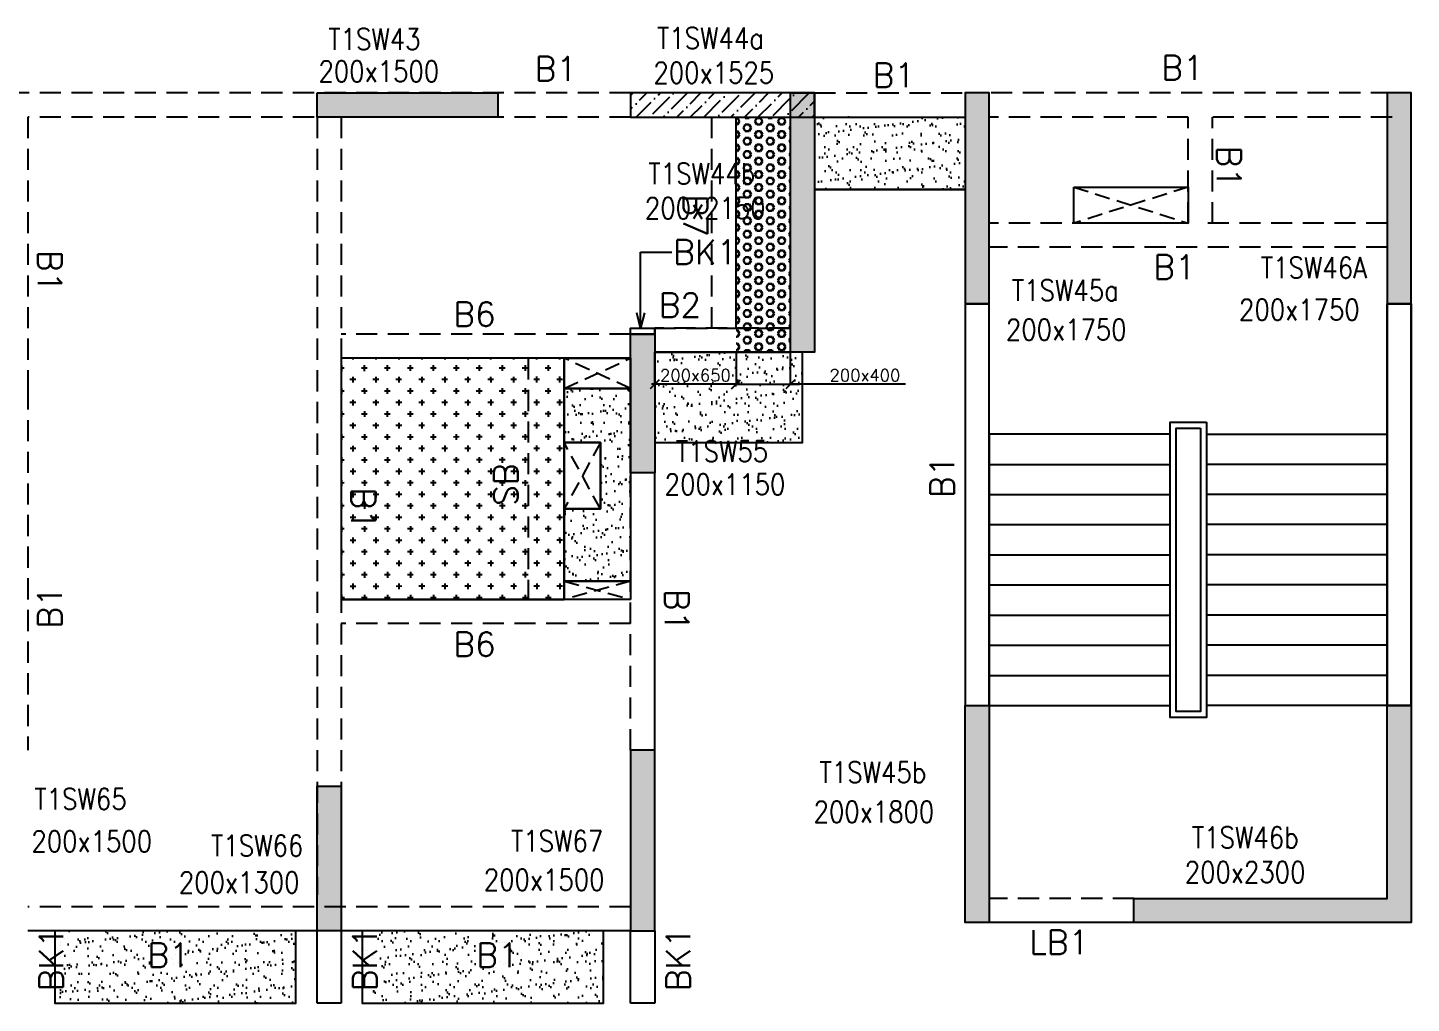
# Model space of a CAD drawing. Header units: millimetres. Extents: x 1078357 to 2594950, y -5122486 to -4636555.
# Drawn here: x 1361076 to 1372551, y -4673310 to -4665218 of the extents above; entities that cross this region are included whole.
import ezdxf

# ---------------------------------------------------------------- set-up
doc = ezdxf.new("R2010")
doc.units = ezdxf.units.MM
doc.header["$PDMODE"] = 35
for name, pattern in [('CONTINOUS', [0]), ('HIDDEN', [0.375, 0.25, -0.125]), ('New Retail block$0$CONTINOUS', [0])]:
    doc.linetypes.add(name, pattern=pattern)
doc.layers.get('0').update_dxf_attribs({"lineweight": 0})
doc.layers.get('Defpoints').update_dxf_attribs({"lineweight": 0})
for name, color, linetype, lineweight in [('A-_ANOTDIMA_D-', 6, 'Continuous', 13), ('COL. NO.', 30, 'Continuous', 25), ('COL. SIZE', 7, 'Continuous', 25), ('DIM', 9, 'Continuous', 25), ('HATCH', 8, 'Continuous', 30)]:
    doc.layers.add(name, color=color, linetype=linetype, lineweight=lineweight)
for name, color, linetype in [('B-200x325', 201, 'HIDDEN'), ('B-200x400', 44, 'HIDDEN'), ('DROP SLAB', 8, 'Continuous'), ('NON STR. RCC WALL', 6, 'Continuous'), ('S-BEAM', 3, 'HIDDEN'), ('S-BEAM NO.', 6, 'Continuous'), ('S-COLUM_STOP', 12, 'Continuous'), ('S-COLUMN', 1, 'Continuous'), ('S-CUTOUT', 8, 'HIDDEN'), ('S-SLAB-PROJECTION', 54, 'New Retail block$0$CONTINOUS'), ('S-STAIR', 31, 'Continuous'), ('SLAB FOLD', 8, 'Continuous')]:
    doc.layers.add(name, color=color, linetype=linetype)
doc.styles.add('Roman', font='romans')
doc.styles.add('ROMANS', font='romans.shx', dxfattribs={"width": 0.85})
doc.dimstyles.new('HARESH', dxfattribs={"dimtxt": 150, "dimasz": 75, "dimexe": 0, "dimexo": 0, "dimgap": 25, "dimtad": 1, "dimdec": 0, "dimdsep": 46, "dimtxsty": 'Roman', "dimblk": 'OBLIQUE', "dimcen": 225, "dimdle": 25, "dimclrd": 2, "dimclre": 2, "dimclrt": 7, "dimadec": 8, "dimazin": 1, "dimtfac": 1, "dimtdec": 0, "dimtmove": 0, "dimatfit": 0, "dimfxl": 1, "dimlwd": -1, "dimlwe": -1, "dimarcsym": 0})

# ---------------------------------------------------------------- blocks, each defined once
blk = doc.blocks.new('_Oblique')
at = {"color": 0, "linetype": 'ByBlock', "lineweight": -2}
blk.add_line((-0.5, -0.5), (0.5, 0.5), dxfattribs=at)
blk = doc.blocks.new('*D1161')
at = {"layer": 'Defpoints', "color": 0, "ltscale": 700, "transparency": 16777216}
for p in [(1366951, -4667910, 0), (1367401, -4667910, 0), (1367401, -4668176)]:
    blk.add_point(p, dxfattribs=at)
at = {"layer": 'DIM', "color": 2, "ltscale": 700, "transparency": 16777216}
for p, q in [((1366951, -4667910), (1366951, -4668176)), ((1367401, -4667910), (1367401, -4668176)), ((1366951, -4668176), (1366876, -4668176)), ((1366951, -4668176), (1367401, -4668176)), ((1366951, -4668176), (1367401, -4668176)), ((1367401, -4668176), (1367476, -4668176)), ((1368357, -4668176), (1367401, -4668176))]:
    blk.add_line(p, q, dxfattribs=at)
at = {"layer": 'DIM', "color": 2, "ltscale": 700, "transparency": 16777216, "xscale": 75, "yscale": 75, "zscale": 75}
blk.add_blockref('_Oblique', (1366951, -4668176), dxfattribs=at)
at = {"layer": 'DIM', "color": 2, "ltscale": 700, "transparency": 16777216, "xscale": 75, "yscale": 75, "zscale": 75, "rotation": 180}
blk.add_blockref('_Oblique', (1367401, -4668176), dxfattribs=at)
at = {"layer": 'DIM', "color": 7, "ltscale": 700, "transparency": 16777216, "insert": (1368020, -4668101), "char_height": 150, "attachment_point": 5, "style": 'Roman'}
blk.add_mtext('{\\H0.666667x;200x400}', dxfattribs=at)
blk = doc.blocks.new('*D1162')
at = {"layer": 'Defpoints', "color": 0, "ltscale": 700, "transparency": 16777216}
for p in [(1366276, -4667910, 0), (1366951, -4667910), (1366276, -4668176)]:
    blk.add_point(p, dxfattribs=at)
at = {"layer": 'DIM', "color": 2, "ltscale": 700, "transparency": 16777216}
for p, q in [((1366276, -4667910), (1366276, -4668176)), ((1366951, -4667910), (1366951, -4668176)), ((1366976, -4668176), (1366251, -4668176))]:
    blk.add_line(p, q, dxfattribs=at)
at = {"layer": 'DIM', "color": 2, "ltscale": 700, "transparency": 16777216, "xscale": 75, "yscale": 75, "zscale": 75, "rotation": 180}
blk.add_blockref('_Oblique', (1366276, -4668176), dxfattribs=at)
at = {"layer": 'DIM', "color": 2, "ltscale": 700, "transparency": 16777216, "xscale": 75, "yscale": 75, "zscale": 75}
blk.add_blockref('_Oblique', (1366951, -4668176), dxfattribs=at)
at = {"layer": 'DIM', "color": 7, "ltscale": 700, "transparency": 16777216, "insert": (1366614, -4668101), "char_height": 150, "attachment_point": 5, "style": 'Roman'}
blk.add_mtext('{\\H0.666667x;200x650}', dxfattribs=at)
blk = doc.blocks.new('G$CD63B60BD')
at = {"layer": 'COL. NO.', "linetype": 'Continuous', "style": 'ROMANS', "width": 0.85}
for s, p in [('T1SW43', (7893, 7309, -320)), ('T1SW44a', (10619, 7317, 0)), ('T1SW44b', (10548, 6194, 0)), ('T1SW46A', (15627, 5414, -320)), ('T1SW45a', (13562, 5226, -320)), ('T1SW55', (10776, 3890, -320)), ('T1SW45b', (11967, 1228, 0)), ('T1SW65', (5456, 1008, -320)), ('T1SW67', (9408, 659, -320)), ('T1SW46b', (15055, 688, -320)), ('T1SW66', (6921, 620, -320))]:
    blk.add_text(s, height=175, dxfattribs=at).set_placement(p)
at = {"layer": 'COL. SIZE', "linetype": 'Continuous', "style": 'ROMANS', "width": 0.85}
for s, p in [('200x1500', (7812, 7043, -320)), ('200x1525', (10590, 7030, -3)), ('200x2150', (10519, 5907, -3)), ('200x1750', (15446, 5066, -320)), ('200x1750', (13513, 4899, -320)), ('200x1150', (10683, 3616, -320)), ('200x1800', (11918, 901, 0)), ('200x1500', (5431, 656, -320)), ('200x2300', (14996, 400, -320)), ('200x1300', (6654, 315, -320)), ('200x1500', (9183, 337, -320))]:
    blk.add_text(s, height=175, dxfattribs=at).set_placement(p)

msp = doc.modelspace()

# ---------------------------------------------------------------- hatches: boundary and pattern name
at = {"layer": 'DROP SLAB'}
h = msp.add_hatch(dxfattribs=at)
h.set_pattern_fill('CROSS', color=8, scale=15, angle=0.03079)
h.set_pattern_definition([(180.03079016, (-11783762.96, 51537069.4), (-95.19879988, -95.30117261), [47.625, -142.875]), (270.03079016, (-11783786.79, 51537093.2), (95.30117261, -95.19879988), [47.625, -142.875])])
h.paths.add_polyline_path([(1365526.2, -4667959.7), (1363676.2, -4667959.7), (1363676.2, -4669959.5), (1365526.2, -4669959.5)])
at = {"layer": 'HATCH', "ltscale": 1000}
h = msp.add_hatch(dxfattribs=at)
h.set_pattern_fill('HEX', color=8, scale=10, angle=180)
h.set_pattern_definition([(180, (-836073.06, 4893233.687), (-7e-15, -54.99261315), [31.75, -63.5]), (300, (-836073.06, 4893233.687), (47.625, 27.49630658), [31.75, -63.5]), (240, (-836104.81, 4893233.687), (47.625, -27.49630658), [31.75, -63.5])])
h.paths.add_polyline_path([(1367401, -4667909.7), (1366951, -4667909.7), (1366951.4, -4665959.7), (1367401.4, -4665959.7)])
at = {"layer": 'HATCH'}
h = msp.add_hatch(dxfattribs=at)
h.set_pattern_fill('AR-SAND', color=8, scale=3, angle=179.97015)
h.set_pattern_definition([(37.4701541, (-2569431.77, 14016729.65), (-4.72361136, 146.8264517), [0, -115.824, 0, -129.54, 0, -123.825]), (7.4701541, (-2569431.77, 14016729.65), (134.9689868, 214.9772528), [0, -62.484, 0, -104.394, 0, -40.005]), (327.4701541, (-2569525.5, 14016729.7), (237.2979035, 0.3075449), [0, -38.1, 0, -137.16, 0, -179.07]), (317.4701541, (-2569525.5, 14016729.7), (229.1017424, 66.759465), [0, -19.05, 0, -89.916, 0, -102.87])])
h.paths.add_polyline_path([(1368851.5, -4665959.6), (1367601.5, -4665959.6), (1367601.5, -4666559.8), (1368851.5, -4666559.8)])
h = msp.add_hatch(dxfattribs=at)
h.set_pattern_fill('AR-SAND', color=8, scale=3, angle=179.97015)
h.set_pattern_definition([(37.4701541, (-2581781.74, 14014779.72), (-4.72361136, 146.8264517), [0, -115.824, 0, -129.54, 0, -123.825]), (7.4701541, (-2581781.74, 14014779.72), (134.9689868, 214.9772528), [0, -62.484, 0, -104.394, 0, -40.005]), (327.4701541, (-2581875.47, 14014779.77), (237.2979035, 0.3075449), [0, -38.1, 0, -137.16, 0, -179.07]), (317.4701541, (-2581875.47, 14014779.77), (229.1017424, 66.759465), [0, -19.05, 0, -89.916, 0, -102.87])])
h.paths.add_polyline_path([(1367501.2, -4667909.7), (1366276.5, -4667909.7), (1366276.5, -4668659.6), (1367501.2, -4668659.6)])
h = msp.add_hatch(dxfattribs=at)
h.set_pattern_fill('AR-SAND', color=8, scale=3, angle=359.97015)
h.set_pattern_definition([(37.47015413, (-3656306.99, 18698798.93), (-4.72361136, 146.8264517), [0, -115.824, 0, -129.54, 0, -123.825]), (7.4701541, (-3656306.99, 18698798.93), (134.9689868, 214.9772528), [0, -62.484, 0, -104.394, 0, -40.005]), (327.4701541, (-3656400.72, 18698798.98), (237.2979035, 0.3075449), [0, -38.1, 0, -137.16, 0, -179.07]), (317.4701541, (-3656400.72, 18698798.98), (229.1017424, 66.759465), [0, -19.05, 0, -89.916, 0, -102.87])])
h.paths.add_polyline_path([(1366076.2, -4669809.7), (1365526.2, -4669809.7), (1365526.2, -4669209.6), (1365826.1, -4669209.6), (1365826.1, -4668659.7), (1365526.2, -4668659.7), (1365526.2, -4668209.7), (1366076.1, -4668209.7)])
h = msp.add_hatch(dxfattribs=at)
h.set_pattern_fill('AR-SAND', color=8, scale=3, angle=179.97015)
h.set_pattern_definition([(37.47015413, (-3664631.5, 18698798.92), (-4.72361136, 146.8264517), [0, -115.824, 0, -129.54, 0, -123.825]), (7.4701541, (-3664631.5, 18698798.92), (134.9689868, 214.9772528), [0, -62.484, 0, -104.394, 0, -40.005]), (327.4701541, (-3664725.23, 18698798.96), (237.2979035, 0.3075449), [0, -38.1, 0, -137.16, 0, -179.07]), (317.4701541, (-3664725.23, 18698798.96), (229.1017424, 66.759465), [0, -19.05, 0, -89.916, 0, -102.87])])
h.paths.add_polyline_path([(1363301.5, -4672709.7), (1361301.5, -4672709.7), (1361301.5, -4673309.7), (1363301.5, -4673309.7)])
h = msp.add_hatch(dxfattribs=at)
h.set_pattern_fill('AR-SAND', color=8, scale=3, angle=179.97015)
h.set_pattern_definition([(37.47015413, (-3667181.5, 18698798.92), (-4.72361136, 146.8264517), [0, -115.824, 0, -129.54, 0, -123.825]), (7.4701541, (-3667181.5, 18698798.92), (134.9689868, 214.9772528), [0, -62.484, 0, -104.394, 0, -40.005]), (327.4701541, (-3667275.23, 18698798.96), (237.2979035, 0.3075449), [0, -38.1, 0, -137.16, 0, -179.07]), (317.4701541, (-3667275.23, 18698798.96), (229.1017424, 66.759465), [0, -19.05, 0, -89.916, 0, -102.87])])
h.paths.add_polyline_path([(1365851.5, -4672709.7), (1363851.5, -4672709.7), (1363851.5, -4673309.7), (1365851.5, -4673309.7)])
at = {"layer": 'S-COLUM_STOP', "lineweight": 25}
h = msp.add_hatch(dxfattribs=at)
h.set_pattern_fill('ANSI36', color=256, scale=25)
h.set_pattern_definition([(45, (2292070.08, -9350090.68), (42.0949506, 154.3481521), [198.4375, -39.6875, 0, -39.6875])])
h.paths.add_polyline_path([(1366076.3, -4665959.7), (1367601.3, -4665959.7), (1367601.3, -4665759.7), (1366076.3, -4665759.7)])
at = {"layer": 'S-COLUMN', "lineweight": 25}
h = msp.add_hatch(color=1, dxfattribs=at)
h.dxf.hatch_style = 1
h.paths.add_polyline_path([(1363476.3, -4665759.7), (1364976.3, -4665759.7), (1364976.3, -4665959.7), (1363476.3, -4665959.7)])
h = msp.add_hatch(color=1, dxfattribs=at)
h.dxf.hatch_style = 1
h.paths.add_polyline_path([(1367401.3, -4665759.7), (1367601.3, -4665759.7), (1367601.3, -4667909.7), (1367401.3, -4667909.7)])
h = msp.add_hatch(color=1, dxfattribs=at)
h.dxf.hatch_style = 1
h.paths.add_polyline_path([(1369051.3, -4667509.7), (1369051.3, -4665759.7), (1368851.3, -4665759.7), (1368851.3, -4667509.7), (1369051.3, -4667509.7)], is_closed=False)
h = msp.add_hatch(color=1, dxfattribs=at)
h.dxf.hatch_style = 1
h.paths.add_polyline_path([(1372351.3, -4665759.8), (1372351.3, -4667509.7), (1372551.3, -4667509.7), (1372551.3, -4665759.8), (1372351.3, -4665759.8)], is_closed=False)
at = {"layer": 'S-COLUMN', "lineweight": 25, "extrusion": (-1.00316e-06, -1.91639e-11, 1)}
h = msp.add_hatch(color=1, dxfattribs=at)
h.dxf.hatch_style = 1
h.paths.add_polyline_path([(1366076.3, -4667759.7), (1366276.3, -4667759.7), (1366276.3, -4668909.7), (1366076.3, -4668909.7)])
at = {"layer": 'S-COLUMN', "lineweight": 25}
h = msp.add_hatch(color=1, dxfattribs=at)
h.dxf.hatch_style = 1
h.paths.add_polyline_path([(1369051.2, -4672639.7), (1369051.2, -4670839.7), (1368851.2, -4670839.7), (1368851.2, -4672639.7)])
h = msp.add_hatch(color=1, dxfattribs=at)
h.dxf.hatch_style = 1
h.paths.add_polyline_path([(1372551.2, -4672639.8), (1372551.2, -4670839.7), (1372351.2, -4670839.7), (1372351.2, -4672439.8), (1370251.2, -4672439.7), (1370251.2, -4672639.7)])
at = {"layer": 'S-COLUMN', "lineweight": 25, "extrusion": (-1.00316e-06, -1.91639e-11, 1)}
h = msp.add_hatch(color=1, dxfattribs=at)
h.dxf.hatch_style = 1
h.paths.add_polyline_path([(1366076.2, -4672709.7), (1366276.2, -4672709.7), (1366276.2, -4671209.7), (1366076.2, -4671209.7)])
at = {"layer": 'S-COLUMN', "lineweight": 25}
h = msp.add_hatch(color=1, dxfattribs=at)
h.dxf.hatch_style = 1
h.paths.add_polyline_path([(1363676.2, -4671509.7), (1363676.2, -4672709.7), (1363476.2, -4672709.7), (1363476.2, -4671509.7)])

# ---------------------------------------------------------------- linework, layer by layer
at = {"layer": 'B-200x400', "linetype": 'HIDDEN', "ltscale": 500}
msp.add_line((1366951, -4667709.7, 0), (1367401, -4667709.7, 0), dxfattribs=at)
at = {"layer": 'B-200x400', "linetype": 'ByBlock', "ltscale": 500}
msp.add_line((1366951, -4667909.7, 0), (1367401, -4667909.7, 0), dxfattribs=at)
at = {"layer": 'DROP SLAB', "color": 3, "linetype": 'CONTINOUS', "ltscale": 500, "elevation": 0}
for points in [[(1369751.5, -4666539.7), (1370701.5, -4666539.7), (1370701.5, -4666839.7), (1369751.5, -4666839.7)], [(1365526.2, -4667959.7), (1363676.2, -4667959.7), (1363676.2, -4669959.5), (1365526.2, -4669959.5)], [(1366076, -4668209.7), (1365526.2, -4668209.7), (1365526.2, -4667959.8), (1366076, -4667959.8)], [(1365826.1, -4669209.7), (1365526.2, -4669209.7), (1365526.2, -4668659.7), (1365826.1, -4668659.7)], [(1366076.2, -4669959.5), (1365526.1, -4669959.5), (1365526.1, -4669809.7), (1366076.2, -4669809.7)]]:
    msp.add_lwpolyline(points, close=True, dxfattribs=at)
at = {"layer": 'NON STR. RCC WALL', "elevation": 0}
for points in [[(1369051, -4670839.7), (1369051.3, -4667509.7), (1368851.8, -4667509.7), (1368851.5, -4670839.7)], [(1372551, -4670839.7), (1372551.3, -4667509.7), (1372351.8, -4667509.7), (1372351.5, -4670839.7)]]:
    msp.add_lwpolyline(points, close=True, dxfattribs=at)
at = {"layer": 'S-BEAM', "linetype": 'HIDDEN', "ltscale": 700}
for p, q in [((1366076.5, -4665759.7, 0), (1358526.5, -4665759.7, 0)), ((1367601.3, -4665759.6, 0), (1368851.4, -4665759.6, 0)), ((1372391.5, -4665759.6, 0), (1369051.5, -4665759.6, 0)), ((1366076.5, -4665959.7, 0), (1361076.5, -4665959.7, 0)), ((1361076.5, -4665959.7, 0), (1361076.5, -4668209.7, 0)), ((1363476.5, -4665959.7, 0), (1363476.5, -4672409.6, 0)), ((1363676.5, -4665959.7, 0), (1363676.5, -4672409.6, 0)), ((1370701.5, -4665959.6, 0), (1369051.5, -4665959.6, 0)), ((1370701.5, -4666839.7, 0), (1370701.5, -4665959.6, 0)), ((1372391.5, -4665959.6, 0), (1370851.5, -4665959.6, 0)), ((1370901.5, -4666839.7, 0), (1370901.5, -4665959.6, 0)), ((1370701.5, -4666839.7, 0), (1369051.5, -4666839.7, 0)), ((1372351.5, -4666839.7, 0), (1370851.5, -4666839.7, 0)), ((1372351.5, -4667039.7, 0), (1369051.5, -4667039.7, 0)), ((1366276.2, -4667709.7, 0), (1366951, -4667709.7, 0)), ((1367401.5, -4667709.7, 0), (1366276.5, -4667709.7, 0)), ((1365226.1, -4667959.7, 0), (1365226.1, -4669959.5, 0)), ((1361076.5, -4668209.7, 0), (1361076.5, -4671209.7, 0)), ((1366076.5, -4671209.7, 0), (1366076.5, -4668909.6, 0)), ((1370251.5, -4672439.6, 0), (1369051.5, -4672439.6, 0)), ((1366076.5, -4672509.6, 0), (1361076.5, -4672509.6, 0))]:
    msp.add_line(p, q, dxfattribs=at)
at = {"layer": 'S-BEAM', "ltscale": 700}
for p, q in [((1366751.1, -4667709.7, 0), (1366751.1, -4665959.7, 0)), ((1366076.1, -4667759.7, 0), (1363676.2, -4667759.7, 0)), ((1366076.2, -4670159.5, 0), (1363676.2, -4670159.5, 0))]:
    msp.add_line(p, q, dxfattribs=at)
at = {"layer": 'S-BEAM', "linetype": 'Continuous', "ltscale": 700}
for p, q in [((1366951.1, -4667709.7, 0), (1366951.1, -4665970.3, 0)), ((1366276.2, -4667759.5, 0), (1366276.2, -4667709.5, 0)), ((1366076.1, -4667959.7, 0), (1363676.2, -4667959.7, 0)), ((1365526.2, -4669959.5, 0), (1365526.2, -4667959.7, 0)), ((1367601.5, -4667909.7, 0), (1366276.5, -4667909.7, 0)), ((1366076.2, -4669959.5, 0), (1363676.2, -4669959.5, 0))]:
    msp.add_line(p, q, dxfattribs=at)
at = {"layer": 'S-BEAM', "linetype": 'CONTINOUS', "ltscale": 700}
for p, q in [((1367601.3, -4665959.6, 0), (1368851.4, -4665959.6, 0)), ((1366276.2, -4667909.7, 0), (1366951, -4667909.7, 0)), ((1366276.5, -4671209.7, 0), (1366276.5, -4668909.6, 0)), ((1370251.5, -4672639.6, 0), (1369051.5, -4672639.6, 0)), ((1366076.5, -4672709.6, 0), (1361076.5, -4672709.6, 0)), ((1363476.2, -4673309.7, 0), (1363476.2, -4672709.7, 0)), ((1363676.2, -4672709.7, 0), (1363676.2, -4673309.7, 0)), ((1366076.2, -4673309.7, 0), (1366076.2, -4672709.7, 0)), ((1366276.2, -4672709.7, 0), (1366276.2, -4673309.7, 0)), ((1363676.2, -4673309.7, 0), (1363476.2, -4673309.7, 0)), ((1366276.2, -4673309.7, 0), (1366076.2, -4673309.7, 0))]:
    msp.add_line(p, q, dxfattribs=at)
at = {"layer": 'S-BEAM', "linetype": 'ByBlock', "ltscale": 700}
msp.add_line((1365526.1, -4667959.7, 0), (1365526.1, -4669959.5, 0), dxfattribs=at)
at = {"layer": 'S-BEAM', "linetype": 'Continuous', "ltscale": 700, "elevation": 0}
for points in [[(1369051.3, -4667509.7), (1368851.2, -4667509.7), (1368851.2, -4670839.7), (1369051.3, -4670839.7)], [(1372351.3, -4667509.7), (1372551.2, -4667509.7), (1372551.2, -4670839.7), (1372351.3, -4670839.7)], [(1366276.5, -4667759.5), (1366076.5, -4667759.5), (1366076.5, -4667709.3), (1366276.5, -4667709.3)]]:
    msp.add_lwpolyline(points, close=True, dxfattribs=at)
at = {"layer": 'S-COLUM_STOP', "lineweight": 25, "elevation": 0}
msp.add_lwpolyline([(1366076.3, -4665959.7), (1367601.3, -4665959.7), (1367601.3, -4665759.7), (1366076.3, -4665759.7)], close=True, dxfattribs=at)
at = {"layer": 'S-COLUMN', "color": 1, "lineweight": 25}
msp.add_line((1368851.3, -4667509.7, 0), (1369051.3, -4667509.7, 0), dxfattribs=at)
at = {"layer": 'S-COLUMN', "color": 1, "lineweight": 25, "elevation": 0}
for points in [[(1363476.3, -4665759.7), (1364976.3, -4665759.7), (1364976.3, -4665959.7), (1363476.3, -4665959.7)], [(1367401.3, -4665759.7), (1367601.3, -4665759.7), (1367601.3, -4667909.7), (1367401.3, -4667909.7)], [(1369051.3, -4667509.7), (1369051.3, -4665759.7), (1368851.3, -4665759.7), (1368851.3, -4667509.7)], [(1367401.3, -4665959.7), (1367601.3, -4665959.7), (1367601.3, -4667909.7), (1367401.3, -4667909.7)], [(1363476.2, -4671509.9), (1363676.2, -4671509.9), (1363676.2, -4672709.7), (1363476.2, -4672709.7)]]:
    msp.add_lwpolyline(points, close=True, dxfattribs=at)
for points in [[(1372351.3, -4665759.8), (1372351.3, -4667509.7), (1372551.3, -4667509.7), (1372551.3, -4665759.8), (1372351.3, -4665759.8)], [(1369051.2, -4670839.7), (1369051.2, -4672639.7), (1368851.2, -4672639.7), (1368851.2, -4670839.7), (1369051.2, -4670839.7)], [(1372551.2, -4670839.7), (1372551.2, -4672639.8), (1370251.2, -4672639.7), (1370251.2, -4672439.7), (1372351.2, -4672439.8), (1372351.2, -4670839.7), (1372551.2, -4670839.7)]]:
    msp.add_lwpolyline(points, dxfattribs=at)
at = {"layer": 'S-COLUMN', "color": 1, "lineweight": 25, "extrusion": (-1.00316e-06, -1.91639e-11, 1), "elevation": -1.4}
for points in [[(1366076.3, -4667759.7), (1366276.3, -4667759.7), (1366276.3, -4668909.7), (1366076.3, -4668909.7)], [(1366076.2, -4672709.7), (1366276.2, -4672709.7), (1366276.2, -4671209.7), (1366076.2, -4671209.7)]]:
    msp.add_lwpolyline(points, close=True, dxfattribs=at)
at = {"layer": 'S-CUTOUT', "ltscale": 500}
for p, q in [((1369751.5, -4666539.7, 0), (1370701.5, -4666839.7, 0)), ((1370701.5, -4666539.7, 0), (1369751.5, -4666839.7, 0)), ((1366076.1, -4668209.7, 0), (1365526.1, -4667959.7, 0)), ((1365526.2, -4668209.7, 0), (1366076, -4667959.7, 0)), ((1365826.1, -4669209.7, 0), (1365526.1, -4668659.7, 0)), ((1365826.1, -4668659.7, 0), (1365526.2, -4669209.6, 0)), ((1366076.2, -4669809.7, 0), (1365526.1, -4669959.5, 0)), ((1365526.2, -4669809.7, 0), (1366075.3, -4669959.5, 0))]:
    msp.add_line(p, q, dxfattribs=at)
at = {"layer": 'S-SLAB-PROJECTION'}
for p, q in [((1367601.5, -4666559.7, 0), (1368851.5, -4666559.7, 0)), ((1368851.5, -4666559.7, 0), (1367601.5, -4666559.7, 0))]:
    msp.add_line(p, q, dxfattribs=at)
at = {"layer": 'S-SLAB-PROJECTION', "elevation": 0}
for points in [[(1367501.2, -4667909.7), (1366276.5, -4667909.7), (1366276.5, -4668659.6), (1367501.2, -4668659.6)], [(1363301.5, -4672709.7), (1361301.5, -4672709.7), (1361301.5, -4673309.7), (1363301.5, -4673309.7)], [(1365851.5, -4672709.7), (1363851.5, -4672709.7), (1363851.5, -4673309.7), (1365851.5, -4673309.7)]]:
    msp.add_lwpolyline(points, close=True, dxfattribs=at)
at = {"layer": 'S-STAIR', "elevation": 0}
for points in [[(1370851.5, -4668489.7), (1370851.5, -4670939.7), (1370551.5, -4670939.7), (1370551.5, -4668489.7)], [(1370801.5, -4668539.7), (1370801.5, -4670889.7), (1370601.5, -4670889.7), (1370601.5, -4668539.7)]]:
    msp.add_lwpolyline(points, close=True, dxfattribs=at)
for points in [[(1370551.5, -4668589.7), (1369051.5, -4668589.7)], [(1369051.5, -4668589.7), (1369051.5, -4670839.7), (1370551.5, -4670839.7)], [(1370851.5, -4668589.7), (1372351.5, -4668589.7)], [(1372351.5, -4668589.7), (1372351.5, -4670839.7), (1370851.5, -4670839.7)], [(1369051.5, -4668839.7), (1370551.5, -4668839.7)], [(1372351.5, -4668839.7), (1370851.5, -4668839.7)], [(1369051.5, -4669089.7), (1370551.5, -4669089.7)], [(1372351.5, -4669089.7), (1370851.5, -4669089.7)], [(1369051.5, -4669339.7), (1370551.5, -4669339.7)], [(1372351.5, -4669339.7), (1370851.5, -4669339.7)], [(1369051.5, -4669589.7), (1370551.5, -4669589.7)], [(1372351.5, -4669589.7), (1370851.5, -4669589.7)], [(1369051.5, -4669839.7), (1370551.5, -4669839.7)], [(1372351.5, -4669839.7), (1370851.5, -4669839.7)], [(1369051.5, -4670089.7), (1370551.5, -4670089.7)], [(1372351.5, -4670089.7), (1370851.5, -4670089.7)], [(1369051.5, -4670339.7), (1370551.5, -4670339.7)], [(1372351.5, -4670339.7), (1370851.5, -4670339.7)], [(1369051.5, -4670589.7), (1370551.5, -4670589.7)], [(1372351.5, -4670589.7), (1370851.5, -4670589.7)]]:
    msp.add_lwpolyline(points, dxfattribs=at)
at = {"layer": 'SLAB FOLD', "color": 8, "ltscale": 1000, "elevation": 0}
msp.add_lwpolyline([(1366076.2, -4669809.7), (1365526.2, -4669809.7), (1365526.2, -4669209.6), (1365826.1, -4669209.6), (1365826.1, -4668659.7), (1365526.2, -4668659.7), (1365526.2, -4668209.7), (1366076.1, -4668209.7), (1366076.2, -4669809.7)], dxfattribs=at)

# ---------------------------------------------------------------- block references
at = {"layer": 'A-_ANOTDIMA_D-', "color": 2, "ltscale": 700}
msp.add_blockref('G$CD63B60BD', (1355676.2, -4672709.7, 0), dxfattribs=at)

# ---------------------------------------------------------------- texts
at = {"layer": 'B-200x325', "linetype": 'Continuous', "ltscale": 700, "style": 'ROMANS'}
for p in [(1364606.7, -4667694.4, -2.7), (1364606.7, -4670431.6, -2.7)]:
    msp.add_text('B6', height=200, rotation=359.99906, dxfattribs=at).set_placement(p)
at = {"layer": 'S-BEAM NO.', "linetype": 'HIDDEN', "ltscale": 500, "style": 'ROMANS'}
for s, rotation, p in [('B1', 359.99906, (1365281.4, -4665657.8, -2.7)), ('B1', 359.99906, (1370477.6, -4665650, -2.7)), ('B1', 359.99906, (1368084.4, -4665711.3, -2.7)), ('B1', 269.99906, (1361159.6, -4667061.6, -2.7)), ('B1', 359.99906, (1370411.9, -4667303.2, -2.7)), ('B1', 269.99906, (1363760.3, -4669031, -2.7)), ('B1', 90.00094, (1361359.7, -4670201.4, -2.7)), ('B1', 269.99906, (1366360.4, -4669873.9, -2.7)), ('LB1', 359.99906, (1369382.4, -4672903.1, -2.7)), ('B1', 0.00094, (1362069.3, -4673010, -2.7)), ('B1', 0.00094, (1364797.3, -4673010, -2.7))]:
    msp.add_text(s, height=200, rotation=rotation, dxfattribs=at).set_placement(p)
at = {"layer": 'S-BEAM NO.', "linetype": 'HIDDEN', "ltscale": 700, "style": 'ROMANS'}
msp.add_text('B1', height=200, rotation=269.99906, dxfattribs=at).set_placement((1370939.3, -4666195.8, -2.7))
at = {"layer": 'S-BEAM NO.', "linetype": 'Continuous', "ltscale": 700, "style": 'ROMANS'}
for s, rotation, p in [('B7', 269.99906, (1366514.3, -4666601.2, -2.7)), ('BK1', 0.00094, (1366429.6, -4667178.9, -2.7)), ('SB', 90.00094, (1365142.4, -4669183.9, -2.7)), ('B1', 89.99906, (1368760.2, -4669119.1, -2.7))]:
    msp.add_text(s, height=200, rotation=rotation, dxfattribs=at).set_placement(p)
at = {"layer": 'S-BEAM NO.', "linetype": 'Continuous', "ltscale": 500, "style": 'ROMANS'}
msp.add_text('B2', height=200, dxfattribs=at).set_placement((1366309.9, -4667619.1, -2.7))
at = {"layer": 'S-BEAM NO.', "linetype": 'CONTINOUS', "ltscale": 700, "style": 'ROMANS'}
for p in [(1361371.8, -4673209.3, 50), (1363971.9, -4673209.3, 50), (1366571.9, -4673209.3, 50)]:
    msp.add_text('BK1', height=200, rotation=90, dxfattribs=at).set_placement(p)

# ---------------------------------------------------------------- dimensions: what is measured, and where the dimension line sits
at = {"layer": 'DIM', "ltscale": 700}
dim = msp.add_linear_dim(base=(1366276, -4668175.7, 0), p1=(1366951, -4667909.7, 0), p2=(1366276, -4667909.7, 0), angle=180, text='{\\H0.666667x;200x650}', dimstyle='HARESH', override={"dimtxsty": 'Roman', "dimtmove": 1}, dxfattribs=at)
dim.commit()
dim.dimension.update_dxf_attribs({"geometry": '*D1162', "text_midpoint": (1366613.5, -4668100.7, 0)})
dim = msp.add_linear_dim(base=(1367401, -4668175.7, 0), p1=(1366951, -4667909.7, 0), p2=(1367401, -4667909.7, 0), angle=180, text='{\\H0.666667x;200x400}', dimstyle='HARESH', override={"dimtxsty": 'Roman', "dimtmove": 1}, dxfattribs=at)
dim.commit()
dim.dimension.update_dxf_attribs({"geometry": '*D1161', "text_midpoint": (1368020.3, -4668154, 0), "dimtype": 160})

# ---------------------------------------------------------------- leaders
at = {"layer": 'S-BEAM NO.', "linetype": 'Continuous', "ltscale": 700}
msp.add_leader([(1366160, -4667709.3, 0), (1366160, -4667081.2, 0), (1366418.8, -4667081.2, 0)], dimstyle='HARESH', override={"dimasz": 125, "dimgap": 25, "dimtad": 0, "dimldrblk": 'Open30'}, dxfattribs=at)

doc.saveas('drawing.dxf')
